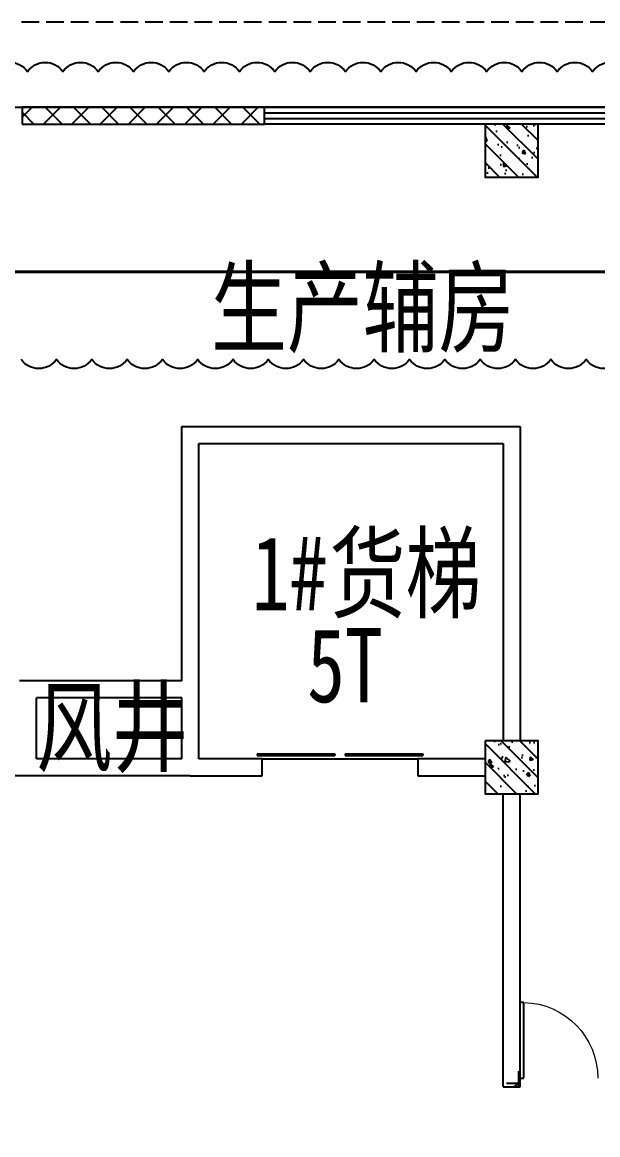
# Model space of a CAD drawing. Header units: millimetres. Extents: x -633009578 to 5705885, y -633235091 to 2571734.
# Drawn here: x 3042590 to 3050740, y 2181535 to 2197275 of the extents above; entities that cross this region are included whole.
import ezdxf

# ---------------------------------------------------------------- set-up
doc = ezdxf.new("R2010")
doc.units = ezdxf.units.MM
doc.header["$LTSCALE"] = 1000
doc.header["$MEASUREMENT"] = 0
doc.linetypes.add('__DASH', pattern=[0.35, 0.25, -0.1])
doc.linetypes.add('DASH', pattern=[0.35, 0.25, -0.1])
doc.layers.get('0').update_dxf_attribs({"color": 9})
for name, color, linetype in [('A-COLUM(柱)', 255, 'Continuous'), ('A-DOOR(门）', 4, 'Continuous'), ('A-F-AREA(计算)', 5, 'Continuous'), ('A-HATH(填充)', 8, 'Continuous'), ('A-ST-O(室外)', 54, 'Continuous'), ('A-TEXT(房间)', 243, 'Continuous'), ('A-WALL(墙)', 255, 'Continuous'), ('A-WINDOW（窗）', 4, 'Continuous'), ('WALL', 9, 'Continuous'), ('电-强电平面-线缆', 3, 'Continuous'), ('设备-照明', 3, 'Continuous')]:
    doc.layers.add(name, color=color, linetype=linetype)
doc.styles.add('_TCH', font='simhei.ttf', dxfattribs={"width": 0.75, "bigfont": 'hztxt.shx'})

# ---------------------------------------------------------------- blocks, each defined once
blk = doc.blocks.new('$DorLib2D$00000001')
for p, q in [((0.45, 0.9750000000000001), (0.5000000000000002, 0.9750000000000001)), ((0.45, 0), (0.45, 0.9750000000000001)), ((0.5, 0), (0.5, 0.9750000000000001)), ((0.5, 0), (0.45, 0))]:
    blk.add_line(p, q)
at = {"lineweight": 13}
blk.add_arc((0.475, 0), 0.975, 91.4692835813538, 180, dxfattribs=at)
blk = doc.blocks.new('$DORLIB2D$00000127')
at = {"color": 0}
for points in [[(-0.5333333333328483, 0.7948983154366971), (-0.5333333333328483, 0.690405644187237)], [(-0.03333333333284827, 0.7948983154366971), (-0.5333333333328483, 0.7948983154366971)], [(-0.03333333333284827, 0.7948983154366971), (-0.03333333333284827, 0.690405644187237)], [(0.5333333333328483, 0.7948983154366971), (0.03333333333284827, 0.7948983154366971)], [(0.03333333333284827, 0.7948983154366971), (0.03333333333284827, 0.690405644187237)], [(0.5333333333328483, 0.7948983154366971), (0.5333333333328483, 0.690405644187237)], [(-0.03333333333284827, 0.690405644187237), (-0.5333333333328483, 0.690405644187237)], [(0.5333333333328483, 0.690405644187237), (0.03333333333284827, 0.690405644187237)], [(0.5, 0.4999999999999858), (-0.5, 0.4999999999999858)]]:
    blk.add_lwpolyline(points, dxfattribs=at)
blk = doc.blocks.new('$TCHSYS$WIN2D')
for p, q in [((-0.5, 0.5), (0.5, 0.5)), ((0.5, 0.5), (0.4999999999999998, -0.5)), ((0.5, 0.1666666666666666), (-0.5, 0.1666666666666666)), ((0.5, -0.1666666666666667), (-0.5, -0.1666666666666667)), ((-0.4999999999999999, -0.5), (0.5, -0.5))]:
    blk.add_line(p, q)
blk = doc.blocks.new('_FZH')
h = blk.add_hatch()
h.set_pattern_fill('钢筋混凝土', color=256, scale=0.1, style=0)
h.set_pattern_definition([(45, (0, 0), (-0.1767766952966369, 0.1767766952966369), []), (50, (0, 0), (0.7172601826007535, -0.06275213498259512), [0.07500000000000001, -0.8250000000000001]), (355, (0, 0), (-0.138751333613, 0.7521921337000119), [0.06, -0.66]), (100.4514, (0.05977168000000001, -0.00522934), (0.5785093817140216, 0.6894395420609536), [0.06374019, -0.701142112]), (46.1842, (0, 0.2), (1.067241048625645, -0.1655190143290181), [0.1125, -1.2375]), (96.6356, (0.088936745, 0.186206693), (0.9346627055487033, 0.9741178709004418), [0.095610288, -1.051713]), (351.1842, (0, 0.2), (0.9346619451336272, 0.9741186009253247), [0.09000000000000001, -0.9900000000000001]), (21, (0.1, 0.15), (0.5969070521184617, -0.4026188906653388), [0.07500000000000001, -0.8250000000000001]), (326, (0.1, 0.15), (0.2433153319215824, 0.7251500450468529), [0.06, -0.66]), (71.4514, (0.149742233, 0.116448394), (0.84022262858149, 0.3225304967099524), [0.06374019, -0.701142112]), (37.50000000000001, (0, 0), (0.01215985531729062, 0.3328938538313115), [0, -0.652, 0, -0.67, 0, -0.6625000000000001]), (7.499999999999999, (0, 0), (0.2630695374421486, 0.3944117118823603), [0, -0.382, 0, -0.637, 0, -0.2525]), (-32.5, (-0.223, 0), (0.533822436172409, -0.02255487173437976), [0, -0.25, 0, -0.78, 0, -1.035]), (-42.5, (-0.323, 0), (0.5831861693423862, 0.1001049823323177), [0, -0.325, 0, -0.518, 0, -0.735])])
h.paths.add_polyline_path([(-0.5, -0.5), (0.5, -0.5), (0.5, 0.5), (-0.5, 0.5)])
blk.add_lwpolyline([(-0.5, -0.5), (0.5, -0.5), (0.5, 0.5), (-0.5, 0.5)], close=True)

msp = doc.modelspace()

# ---------------------------------------------------------------- hatches: boundary and pattern name
at = {"layer": 'A-HATH(填充)'}
h = msp.add_hatch(dxfattribs=at)
h.set_pattern_fill('多孔材料', color=256, scale=100, style=0)
h.set_pattern_definition([(45, (597821.4751960551, 677964.29318137), (-200.0002033111466, 200.0002033111467), []), (135, (597821.4751960551, 677964.29318137), (-200.0002033111467, -200.0002033111466), [])])
h.paths.add_polyline_path([(3042589.994030996, 2195834.629172625), (3046019.952049998, 2195834.629172625), (3046019.952049998, 2196074.629172631), (3042589.994030995, 2196074.629172631)])
h = msp.add_hatch(dxfattribs=at)
h.set_pattern_fill('空心砖', color=256, scale=100, style=0)
h.set_pattern_definition([(0, (597621.4751960551, 677964.29318137), (0, 350), []), (37.875, (598021.4751960551, 677964.29318137), (-169.61527734408, 218.0766567528281), []), (90, (598021.4751960551, 677964.29318137), (-450, 2.755455298081545e-14), [])])
h.paths.add_polyline_path([(3049399.994031802, 2182214.629172712), (3049639.994032013, 2182214.629172696), (3049639.994031802, 2182454.629172712)])

# ---------------------------------------------------------------- linework, layer by layer
at = {"layer": 'A-F-AREA(计算)'}
msp.add_lwpolyline([(3029879.994031782, 2196074.629172625), (3164159.994031782, 2196074.629172625), (3164159.994031782, 2059994.629172625), (3029879.994031782, 2059994.629172625)], close=True, dxfattribs=at)
at = {"layer": 'A-ST-O(室外)', "linetype": 'DASH'}
msp.add_lwpolyline([(3103729.993796564, 2197274.629146055), (3030119.994031765, 2197274.629172629)], dxfattribs=at)
at = {"layer": 'A-WALL(墙)'}
for p, q in [((3044849.994036656, 2187954.629172581), (3044849.994036676, 2191554.629172453)), ((3044849.994036676, 2191554.629172453), (3049639.994031826, 2191554.629172454)), ((3049639.994031826, 2191554.629172454), (3049639.994031819, 2187109.629172906)), ((3045089.994036693, 2187834.629172625), (3045089.994036685, 2191314.629172516)), ((3045089.994036685, 2191314.629172516), (3049399.994031822, 2191314.629172517)), ((3049399.994031822, 2191314.629172517), (3049399.9940318, 2187109.629172906)), ((3044849.994036656, 2187954.629172581), (3042549.994037013, 2187954.629172581)), ((3044849.994036732, 2187714.629172581), (3042789.99403657, 2187714.629172581)), ((3042789.994036566, 2186854.629172793), (3042789.99403657, 2187714.629172581)), ((3044849.994036728, 2186854.629172794), (3044849.994036732, 2187714.629172581)), ((3045089.994036728, 2186854.629172568), (3045089.994036693, 2187834.629172625)), ((3044849.994036728, 2186854.629172794), (3042789.994036566, 2186854.629172793)), ((3045989.994032013, 2186854.629172592), (3045089.994036728, 2186854.629172568)), ((3045989.994032013, 2186614.629172637), (3045989.994032013, 2186854.629172592)), ((3049144.994031341, 2186854.629172816), (3048189.994032013, 2186854.629172592)), ((3048189.994032013, 2186854.629172592), (3048189.994032013, 2186614.629172637)), ((3042669.994036688, 2186614.629172626), (3040194.99403178, 2186614.629172626)), ((3044969.994036688, 2186614.629172626), (3042669.994036688, 2186614.629172626)), ((3044969.994036688, 2186614.629172626), (3045989.994032013, 2186614.629172637)), ((3048189.994032013, 2186614.629172637), (3049144.994031341, 2186614.629172531)), ((3049399.994031802, 2182214.629172712), (3049399.99403178, 2186359.629172626)), ((3049639.994031802, 2182454.629172712), (3049639.99403178, 2186359.629172626)), ((3049639.994032013, 2182214.629172696), (3049639.994032013, 2182454.629172686)), ((3049399.994031802, 2182214.629172712), (3049639.994032013, 2182214.629172696))]:
    msp.add_line(p, q, dxfattribs=at)
at = {"layer": 'WALL'}
for p, q in [((3046019.952049998, 2196074.629172631), (3042589.994030995, 2196074.629172631)), ((3042589.994030995, 2196074.629172631), (3042589.994030996, 2195834.629172625)), ((3046019.952049998, 2195834.629172625), (3046019.952049998, 2196074.629172631)), ((3042589.994030996, 2195834.629172625), (3046019.952049998, 2195834.629172625))]:
    msp.add_line(p, q, dxfattribs=at)
at = {"layer": '电-强电平面-线缆', "color": 8, "linetype": '__DASH', "const_width": 45}
msp.add_lwpolyline([(3040545.759086424, 2193742.852026025), (3051659.148621664, 2193742.852026025)], dxfattribs=at)
at = {"layer": '设备-照明', "color": 6}
for points in [[(3042166.26977818, 2196577.221247203, -0.5206), (3042666.26977818, 2196577.221247203, -0.5206), (3043166.26977818, 2196577.221247203, -0.5206), (3043666.26977818, 2196577.221247203, -0.5206), (3044166.26977818, 2196577.221247203, -0.5206), (3044666.26977818, 2196577.221247203, -0.5206), (3045166.26977818, 2196577.221247203, -0.5206), (3045666.26977818, 2196577.221247203, -0.5206), (3046166.26977818, 2196577.221247203, -0.5206), (3046666.26977818, 2196577.221247203, -0.5206), (3047166.26977818, 2196577.221247203, -0.5206), (3047666.26977818, 2196577.221247203, -0.5206), (3048166.26977818, 2196577.221247203, -0.5206), (3048666.26977818, 2196577.221247203, -0.5206), (3049166.26977818, 2196577.221247203, -0.5206), (3049666.26977818, 2196577.221247203, -0.5206), (3050166.26977818, 2196577.221247203, -0.5206), (3050666.26977818, 2196577.221247203, -0.5206), (3051166.26977818, 2196577.221247203, -0.5206)], [(3051074.740056556, 2192504.267308793, -0.5206), (3050574.740056556, 2192504.267308793, -0.5206), (3050074.740056556, 2192504.267308793, -0.5206), (3049574.740056556, 2192504.267308793, -0.5206), (3049074.740056556, 2192504.267308793, -0.5206), (3048574.740056556, 2192504.267308793, -0.5206), (3048074.740056556, 2192504.267308793, -0.5206), (3047574.740056556, 2192504.267308793, -0.5206), (3047074.740056556, 2192504.267308793, -0.5206), (3046574.740056556, 2192504.267308793, -0.5206), (3046074.740056556, 2192504.267308793, -0.5206), (3045574.740056556, 2192504.267308793, -0.5206), (3045074.740056556, 2192504.267308793, -0.5206), (3044574.740056556, 2192504.267308793, -0.5206), (3044074.740056556, 2192504.267308793, -0.5206), (3043574.740056556, 2192504.267308793, -0.5206), (3043074.740056556, 2192504.267308793, -0.5206), (3042574.740056556, 2192504.267308793, -0.5206)]]:
    msp.add_lwpolyline(points, format="xyb", dxfattribs=at)

# ---------------------------------------------------------------- block references
at = {"layer": 'A-COLUM(柱)', "xscale": 750, "yscale": 750, "zscale": 750, "rotation": 270}
for p in [(3049519.99403178, 2195459.629172626), (3049519.99403178, 2186734.629172626)]:
    msp.add_blockref('_FZH', p, dxfattribs=at)
at = {"layer": 'A-DOOR(门）', "xscale": -2200, "yscale": 240, "zscale": 2200}
msp.add_blockref('$DORLIB2D$00000127', (3047089.994031738, 2186734.629172626), dxfattribs=at)
at = {"layer": 'A-DOOR(门）', "extrusion": (0, 0, -1), "xscale": 1100, "yscale": 1100, "zscale": 1100}
msp.add_blockref('$DorLib2D$00000001', (-3050189.994031985, 2182334.629172626), dxfattribs=at)
at = {"layer": 'A-WINDOW（窗）', "extrusion": (0, 0, -1), "xscale": -50000.04198255204, "yscale": 240, "zscale": 50000.04198255204, "rotation": 180}
msp.add_blockref('$TCHSYS$WIN2D', (-3071019.973041245, 2195954.629172626), dxfattribs=at)

# ---------------------------------------------------------------- texts
at = {"layer": 'A-TEXT(房间)', "style": '_TCH', "width": 0.75}
for s, p in [('生产辅房', (3045263.413967833, 2192712.243380057)), ('货梯', (3046942.77812139, 2188953.552025421)), ('1#', (3045840.27812139, 2188953.552025421)), ('5T', (3046624.536560552, 2187653.287731652)), ('风井', (3042788.167906581, 2186779.272519568))]:
    msp.add_text(s, height=1050, dxfattribs=at).set_placement(p)

doc.saveas('drawing.dxf')
